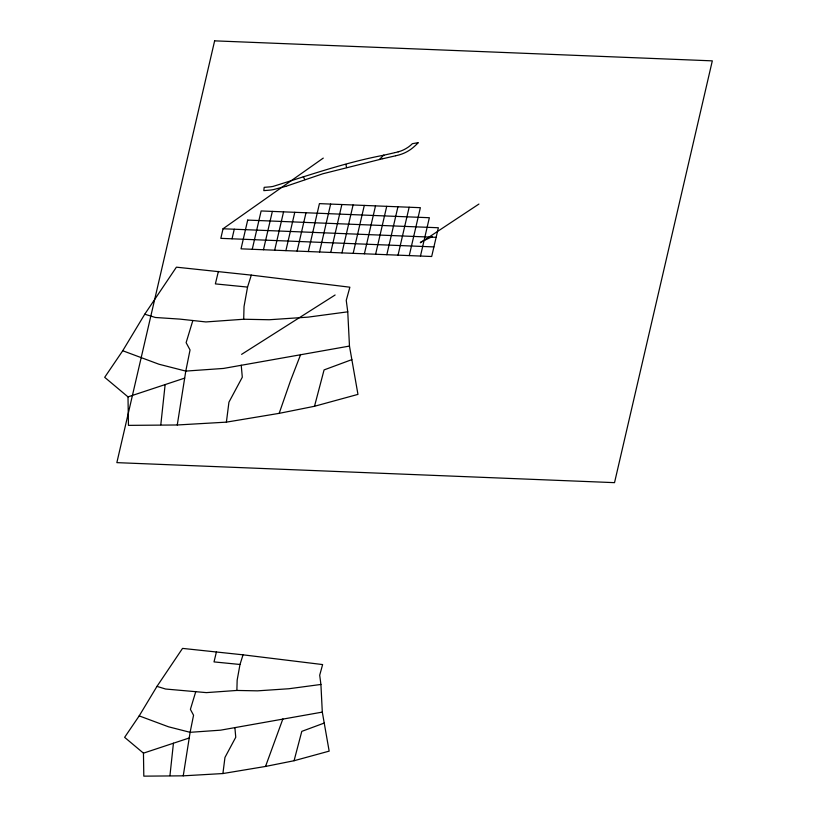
<?xml version="1.0" encoding="UTF-8"?>
<svg xmlns="http://www.w3.org/2000/svg" width="817" height="817" viewBox="0 0 817 817"><rect width="100%" height="100%" fill="white"/><g stroke="black" fill="none" stroke-linecap="round" stroke-linejoin="round"><path stroke-width="1.23" d="M144.752 314.218L155.414 317.486L179.76 319.1L205.935 321.939L243.691 319.243L244.038 306.518L247.551 287.084L251.309 275.125L349.87 287.206L346.245 300.37L347.756 311.828L349.472 346.071L357.958 394.386L314.504 406.274L279.169 413.351L226.391 422.144L177.269 424.983L128.453 425.371L128.003 396.888L104.688 377.321L122.734 350.748L144.752 314.218L176.401 267.169L251.309 275.125M156.976 686.382L165.596 689.027L206.384 692.622L236.879 690.447L237.155 680.173L239.994 664.476L243.037 654.826L322.623 664.568L319.702 675.21L320.918 684.452L322.307 712.107L329.159 751.129L294.069 760.729L265.525 766.448L222.908 773.546L183.243 775.833L143.812 776.15L143.455 753.151L124.623 737.342L139.196 715.886L156.976 686.382L182.538 648.392L243.037 654.826M160.806 424.717L165.136 384.582M169.946 775.629L173.439 743.215M226.391 422.144L228.934 402.189L242.302 377.219L241.229 365.23M222.908 773.546L224.961 757.43L235.756 737.261L234.887 727.579M177.269 424.983L185.786 371.092L190.044 349.952L186.123 342.66L192.843 320.519M183.243 775.833L190.116 732.318L193.558 715.243L190.392 709.36L195.814 691.478M323.266 158.1L223.041 228.77L220.825 238.35L433.909 246.918M232.038 238.799L234.265 229.22M252.249 249.287L261.134 210.949L429.354 217.72L420.469 256.048M263.462 249.736L272.347 211.409M274.675 250.186L283.56 211.858M285.889 250.635L294.774 212.308M297.102 251.095L305.997 212.757M308.326 251.544L319.427 203.627L420.367 207.681L409.256 255.598M319.539 251.993L330.64 204.076M330.752 252.443L341.863 204.526M341.966 252.892L353.077 204.975M353.179 253.341L364.29 205.424M364.392 253.791L375.503 205.884M375.606 254.25L386.717 206.333M386.829 254.7L397.93 206.783M398.042 255.149L409.143 207.232M218.394 271.387L215.371 283.897L247.551 287.084M216.454 651.792L214.013 661.903L239.994 664.476M314.504 406.274L324.073 369.917L351.851 359.623M294.069 760.729L301.79 731.368L324.226 723.055M279.169 413.351L290.505 380.763L300.676 354.445M265.525 766.448L282.896 718.878M379.466 159.417L383.633 155.24M420.408 242.782L478.925 204.056M241.597 354.364L335.113 294.998M420.377 242.292L432.387 236.593M286.665 186.062L322.776 173.786L382.591 158.753M286.083 186.256L273.256 189.646A54.382 42.964 -19.2 0 1 270.09 190.116L263.809 190.637L264.187 187.338L270.07 186.858A50.388 39.819 -19.2 0 0 272.99 186.429C309.643 175.052 346.061 162.297 383.949 155.179M128.003 396.888L184.683 378.108M143.455 753.151L189.227 737.986M398.206 151.85L395.336 152.565M395.612 155.792L398.951 154.964A34.784 27.492 -19.2 0 0 399.676 154.75L402.035 153.964A30.28 23.928 -19.2 0 0 407.897 151.196L410.165 149.766A36.755 29.044 -19.2 0 0 414.576 146.243L415.148 145.732A59.161 46.743 -19.2 0 0 418.314 142.628L412.33 143.71A27.809 21.977 -19.2 0 1 407.949 147.336L405.967 148.582A26.226 20.721 -19.2 0 1 400.902 150.982L398.859 151.656A31.169 24.622 -19.2 0 1 398.206 151.85M394.764 152.697L384.051 155.148M395.265 155.873L382.775 158.723M347.756 311.828L308.101 317.129L269.253 319.743L243.691 319.243M320.918 684.452L288.891 688.741L257.518 690.845L236.879 690.447M349.472 346.071L223.511 368.436L185.786 371.092L158.978 364.239L122.734 350.748M322.307 712.107L220.58 730.173L190.116 732.318L168.465 726.783L139.196 715.886M223.041 228.77L436.125 237.339M303.24 176.819L304.935 179.607M345.887 164.431L346.592 167.556M214.626 40.85L116.851 462.636L614.527 482.653L712.312 60.856L214.626 40.85M247.694 220.09L241.035 248.838L431.682 256.497L438.351 227.749L247.694 220.09"/></g></svg>
